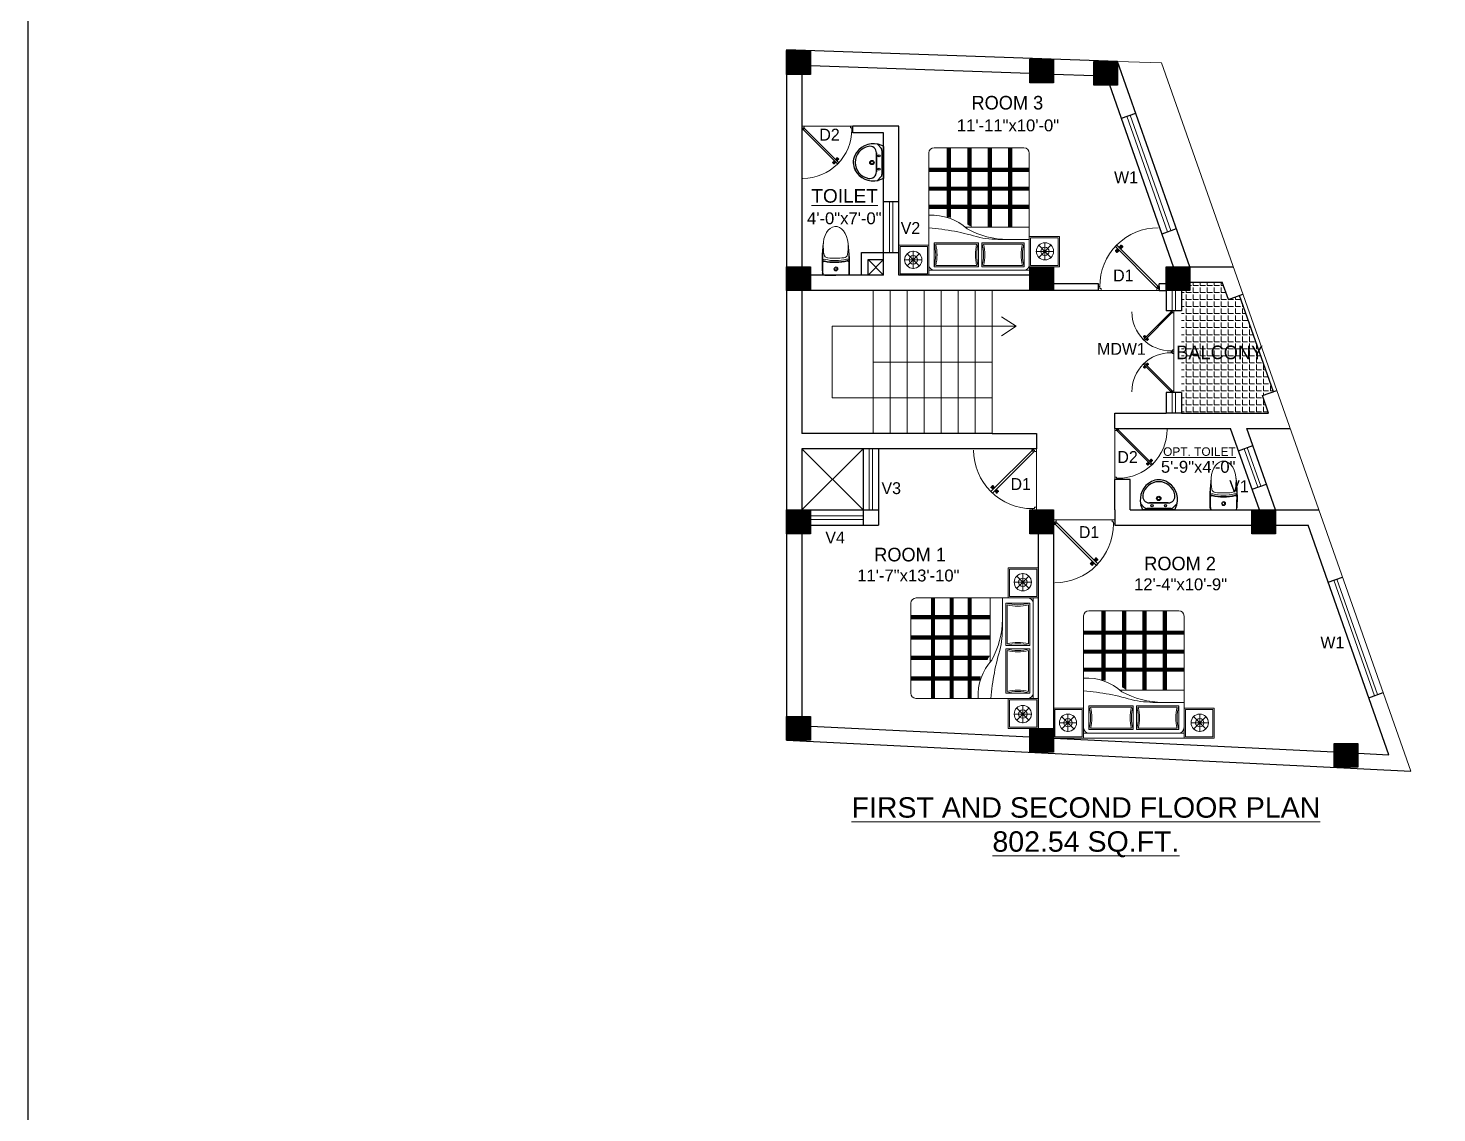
# Model space of a CAD drawing. Header units: inches. Extents: x -6683 to 26091, y -5972 to 4741.
# Drawn here: x 22584 to 23412, y -2838 to -2200 of the extents above; entities that cross this region are included whole.
import ezdxf

# ---------------------------------------------------------------- set-up
doc = ezdxf.new("R2010")
doc.units = ezdxf.units.IN
doc.header["$MEASUREMENT"] = 0
for name, color, linetype, lineweight in [('A-FURN', 9, 'Continuous', 5), ('hatch-.09', 8, 'Continuous', 9), ('Label', 7, 'Continuous', 13), ('PUERTAS', 7, 'Continuous', 9), ('stair', 201, 'Continuous', 13), ('Text', 7, 'Continuous', 13), ('WALL', 12, 'Continuous', 30), ('wall2', 1, 'Continuous', 15), ('windoow', 4, 'Continuous', 5)]:
    doc.layers.add(name, color=color, linetype=linetype, lineweight=lineweight)
doc.layers.add('furniture', color=253, linetype='Continuous')
doc.styles.add('dim', font='arial.ttf', dxfattribs={"height": 7})
doc.styles.get("Standard").update_dxf_attribs({"font": 'arial.ttf'})

# ---------------------------------------------------------------- blocks, each defined once
blk = doc.blocks.new('BD')
at = {"layer": 'A-FURN', "color": 147, "linetype": 'ByBlock'}
for p, q in [((23113.66, -1653.15), (23113.66, -1719.07)), ((23169.55, -1650.15), (23116.66, -1650.15)), ((23172.7, -1719.07), (23172.7, -1653.29)), ((23172.7, -1720.07), (23172.7, -1702.36)), ((23172.7, -1702.36), (23190.41, -1702.36)), ((23190.41, -1702.36), (23190.41, -1720.07)), ((23095.94, -1707.36), (23095.94, -1725.07)), ((23113.66, -1707.36), (23095.94, -1707.36)), ((23113.66, -1725.07), (23113.66, -1707.36)), ((23113.66, -1722.07), (23172.7, -1722.07)), ((23113.66, -1722.07), (23113.66, -1725.07)), ((23190.41, -1720.07), (23172.7, -1720.07)), ((23095.94, -1725.07), (23113.66, -1725.07)), ((23113.66, -1725.07), (23172.7, -1725.07))]:
    blk.add_line(p, q, dxfattribs=at)
at = {"layer": 'A-FURN', "color": 8, "linetype": 'Continuous'}
for p, q in [((23124.36, -1690.92), (23124.36, -1650.15)), ((23124.84, -1690.92), (23124.84, -1650.15)), ((23125.31, -1690.92), (23125.31, -1650.15)), ((23125.82, -1691.01), (23125.82, -1650.15)), ((23126.3, -1691.14), (23126.3, -1650.15)), ((23136.49, -1695.19), (23136.49, -1650.15)), ((23136.96, -1695.46), (23136.96, -1650.15)), ((23137.43, -1695.74), (23137.43, -1650.15)), ((23137.95, -1696.06), (23137.95, -1650.15)), ((23138.42, -1696.36), (23138.42, -1650.15)), ((23148.5, -1696.78), (23148.5, -1650.15)), ((23148.97, -1696.78), (23148.97, -1650.15)), ((23149.44, -1696.78), (23149.44, -1650.15)), ((23149.96, -1696.78), (23149.96, -1650.15)), ((23150.43, -1696.78), (23150.43, -1650.15)), ((23160.5, -1696.78), (23160.5, -1650.15)), ((23160.97, -1696.78), (23160.97, -1650.15)), ((23161.45, -1696.78), (23161.45, -1650.15)), ((23161.96, -1696.78), (23161.96, -1650.15)), ((23162.43, -1696.78), (23162.43, -1650.15)), ((23113.66, -1662.22), (23172.7, -1662.22)), ((23113.66, -1662.69), (23172.7, -1662.69)), ((23113.66, -1663.06), (23172.7, -1663.06)), ((23113.66, -1663.54), (23172.7, -1663.54)), ((23113.66, -1664.01), (23172.7, -1664.01)), ((23113.66, -1673.32), (23172.7, -1673.32)), ((23113.66, -1673.79), (23172.7, -1673.79)), ((23113.66, -1674.16), (23172.7, -1674.16)), ((23113.66, -1674.63), (23172.7, -1674.63)), ((23113.66, -1675.1), (23172.7, -1675.1)), ((23113.66, -1683.96), (23172.7, -1683.96)), ((23113.66, -1684.43), (23172.7, -1684.43)), ((23113.66, -1684.8), (23172.7, -1684.8)), ((23113.66, -1685.27), (23172.7, -1685.27)), ((23113.66, -1685.74), (23172.7, -1685.74))]:
    blk.add_line(p, q, dxfattribs=at)
at = {"layer": 'A-FURN', "color": 5, "linetype": 'ByBlock'}
for p, q in [((23135.15, -1696.78), (23172.7, -1696.78)), ((23116.66, -1720.07), (23116.66, -1706.07)), ((23116.66, -1706.07), (23142.76, -1706.07)), ((23142.76, -1706.07), (23142.76, -1720.07)), ((23144.76, -1706.07), (23169.7, -1706.07)), ((23144.76, -1720.07), (23144.76, -1706.07)), ((23157.89, -1704.07), (23172.7, -1704.07)), ((23169.7, -1706.07), (23169.7, -1720.07)), ((23181.91, -1711.02), (23181.91, -1705.73)), ((23104.45, -1716.02), (23100.7, -1712.28)), ((23104.45, -1716.02), (23104.45, -1710.73)), ((23104.45, -1711.02), (23104.45, -1711.02)), ((23104.45, -1711.02), (23104.45, -1711.02)), ((23104.45, -1711.02), (23104.45, -1711.02)), ((23104.45, -1716.02), (23108.19, -1712.28)), ((23181.91, -1711.02), (23176.62, -1711.02)), ((23181.91, -1711.02), (23178.17, -1707.28)), ((23181.91, -1711.02), (23178.17, -1714.76)), ((23181.91, -1711.02), (23185.65, -1707.28)), ((23181.91, -1711.02), (23185.65, -1714.76)), ((23181.91, -1711.02), (23181.91, -1716.31)), ((23181.91, -1711.02), (23187.2, -1711.02)), ((23181.91, -1711.02), (23181.91, -1711.02)), ((23181.91, -1711.02), (23181.91, -1711.02)), ((23181.91, -1711.02), (23181.91, -1711.02)), ((23104.45, -1716.02), (23099.15, -1716.02)), ((23104.45, -1716.02), (23100.7, -1719.76)), ((23104.45, -1716.02), (23104.45, -1721.31)), ((23104.45, -1716.02), (23108.19, -1719.76)), ((23104.45, -1716.02), (23109.74, -1716.02)), ((23142.76, -1720.07), (23116.66, -1720.07)), ((23169.7, -1720.07), (23144.76, -1720.07))]:
    blk.add_line(p, q, dxfattribs=at)
at = {"layer": 'A-FURN', "color": 8}
for p, q in [((23173.48, -1719.29), (23173.48, -1703.15)), ((23173.48, -1703.15), (23189.62, -1703.15)), ((23189.62, -1703.15), (23189.62, -1719.29)), ((23096.73, -1708.15), (23096.73, -1724.29)), ((23112.87, -1708.15), (23096.73, -1708.15)), ((23112.87, -1724.29), (23112.87, -1708.15)), ((23189.62, -1719.29), (23173.48, -1719.29)), ((23096.73, -1724.29), (23112.87, -1724.29))]:
    blk.add_line(p, q, dxfattribs=at)
at = {"layer": 'A-FURN', "color": 9}
for p, q in [((23117.68, -1706.86), (23141.73, -1706.86)), ((23145.79, -1706.86), (23168.67, -1706.86)), ((23141.73, -1719.29), (23117.68, -1719.29)), ((23168.67, -1719.29), (23145.79, -1719.29))]:
    blk.add_line(p, q, dxfattribs=at)
at = {"layer": 'A-FURN', "color": 5, "linetype": 'ByBlock'}
for centre, radius in [((23181.91, -1711.02), 5.06), ((23104.45, -1716.02), 5.06), ((23104.45, -1716.02), 2.47), ((23181.91, -1711.02), 2.47)]:
    blk.add_circle(centre, radius, dxfattribs=at)
at = {"layer": 'A-FURN', "color": 147, "linetype": 'ByBlock'}
for centre, radius, start, end in [((23116.66, -1653.15), 3, 90, 180), ((23169.55, -1653.29), 3.15, 0, 90), ((23116.66, -1719.07), 3, 180, 270), ((23169.7, -1719.07), 3, 270, 0)]:
    blk.add_arc(centre, radius, start, end, dxfattribs=at)
at = {"layer": 'A-FURN', "color": 5, "linetype": 'ByBlock'}
for centre, radius, start, end in [((23115.04, -1721.31), 31.61, 48.08677, 92.50306), ((23103.57, -1831.62), 134.74, 72.75004, 85.71105), ((23160.45, -1654.02), 50.05, 240.96109, 269.64358), ((23092.66, -1713.07), 25, 343.7398, 16.2602), ((23166.76, -1713.07), 25, 163.7398, 196.2602), ((23157.86, -1612.77), 91.3, 260.96881, 270.01986), ((23120.76, -1713.07), 25, 343.7398, 16.2602), ((23193.7, -1713.07), 25, 163.7398, 196.2602)]:
    blk.add_arc(centre, radius, start, end, dxfattribs=at)
at = {"layer": 'A-FURN', "color": 9}
for centre, start, end in [((23092.66, -1713.07), 346.05939, 13.94061), ((23166.76, -1713.07), 166.05939, 193.94061), ((23120.76, -1713.07), 346.05939, 13.94061), ((23193.7, -1713.07), 166.05939, 193.94061)]:
    blk.add_arc(centre, 25.79, start, end, dxfattribs=at)
blk = doc.blocks.new('A$C3AED30AC')
at = {"layer": 'A-FURN', "color": 147, "linetype": 'ByBlock'}
for p, q in [((0, 1532), (0, 1982)), ((0, 1982), (450, 1982)), ((450, 1982), (1950, 1982)), ((450, 1982), (450, 1532)), ((450, 1906), (450, 1982)), ((450, 1906), (1950, 1906)), ((1950, 1982), (1950, 1532)), ((2400, 1982), (1950, 1982)), ((2400, 1532), (2400, 1982)), ((450, 155), (450, 1830)), ((1950, 1830), (1950, 159)), ((450, 1532), (0, 1532)), ((1950, 1532), (2400, 1532)), ((1870, 79), (526, 79))]:
    blk.add_line(p, q, dxfattribs=at)
at = {"layer": 'A-FURN', "color": 8}
for p, q in [((20, 1552), (20, 1962)), ((20, 1962), (430, 1962)), ((430, 1962), (430, 1552)), ((1970, 1962), (1970, 1552)), ((2380, 1962), (1970, 1962)), ((2380, 1552), (2380, 1962)), ((430, 1552), (20, 1552)), ((1970, 1552), (2380, 1552))]:
    blk.add_line(p, q, dxfattribs=at)
at = {"layer": 'A-FURN', "color": 5, "linetype": 'ByBlock'}
for p, q in [((216, 1752), (82, 1752)), ((216, 1752), (121, 1847)), ((216, 1752), (121, 1657)), ((216, 1752), (216, 1887)), ((216, 1752), (311, 1847)), ((216, 1752), (216, 1752)), ((216, 1752), (216, 1752)), ((216, 1752), (216, 1752)), ((216, 1752), (350, 1752)), ((216, 1752), (216, 1618)), ((216, 1752), (311, 1657)), ((526, 1855), (526, 1500)), ((1189, 1855), (526, 1855)), ((1189, 1500), (1189, 1855)), ((1873, 1855), (1240, 1855)), ((1240, 1855), (1240, 1500)), ((1873, 1500), (1873, 1855)), ((2184, 1752), (2049, 1752)), ((2184, 1752), (2089, 1847)), ((2184, 1752), (2089, 1657)), ((2184, 1752), (2184, 1887)), ((2184, 1752), (2279, 1847)), ((2184, 1752), (2318, 1752)), ((2184, 1752), (2184, 1752)), ((2184, 1752), (2184, 1752)), ((2184, 1752), (2184, 1752)), ((2184, 1752), (2279, 1657)), ((2184, 1752), (2184, 1618)), ((526, 1500), (1189, 1500)), ((1240, 1500), (1873, 1500)), ((996, 1264), (1950, 1264)), ((1574, 1449), (1950, 1449))]:
    blk.add_line(p, q, dxfattribs=at)
at = {"layer": 'A-FURN', "color": 9}
for p, q in [((1163, 1835), (552, 1835)), ((1847, 1835), (1266, 1835)), ((552, 1520), (1163, 1520)), ((1266, 1520), (1847, 1520))]:
    blk.add_line(p, q, dxfattribs=at)
at = {"layer": 'A-FURN', "color": 8, "linetype": 'Continuous'}
for p, q in [((1335, 1264), (1335, 79)), ((1347, 1264), (1347, 79)), ((1359, 1264), (1359, 79)), ((1372, 1264), (1372, 79)), ((1384, 1264), (1384, 79)), ((1640, 1264), (1640, 79)), ((1652, 1264), (1652, 79)), ((1664, 1264), (1664, 79)), ((1677, 1264), (1677, 79)), ((1689, 1264), (1689, 79)), ((722, 1115), (722, 79)), ((734, 1115), (734, 79)), ((746, 1115), (746, 79)), ((759, 1117), (759, 79)), ((771, 1120), (771, 79)), ((1030, 1223), (1030, 79)), ((1042, 1230), (1042, 79)), ((1054, 1237), (1054, 79)), ((1067, 1245), (1067, 79)), ((1079, 1253), (1079, 79)), ((450, 983), (1950, 983)), ((450, 971), (1950, 971)), ((450, 959), (1950, 959)), ((450, 950), (1950, 950)), ((450, 938), (1950, 938)), ((450, 713), (1950, 713)), ((450, 701), (1950, 701)), ((450, 689), (1950, 689)), ((450, 680), (1950, 680)), ((450, 668), (1950, 668)), ((450, 431), (1950, 431)), ((450, 419), (1950, 419)), ((450, 407), (1950, 407)), ((450, 398), (1950, 398)), ((450, 386), (1950, 386))]:
    blk.add_line(p, q, dxfattribs=at)
at = {"layer": 'A-FURN', "color": 5, "linetype": 'ByBlock'}
for centre, radius in [((216, 1752), 129), ((216, 1752), 62.8), ((2184, 1752), 129), ((2184, 1752), 62.8)]:
    blk.add_circle(centre, radius, dxfattribs=at)
at = {"layer": 'A-FURN', "color": 147, "linetype": 'ByBlock'}
for centre, radius, start, end in [((526, 1830), 76.2, 90, 180), ((1873, 1830), 76.2, 0, 90), ((526, 155), 76.2, 180, 270), ((1870, 159), 80, 270, 0)]:
    blk.add_arc(centre, radius, start, end, dxfattribs=at)
at = {"layer": 'A-FURN', "color": 5, "linetype": 'ByBlock'}
for centre, radius, start, end in [((-83, 1677), 635, 343.7398, 16.2602), ((1799, 1677), 635, 163.7398, 196.2602), ((630, 1677), 635, 343.7398, 16.2602), ((2483, 1677), 635, 163.7398, 196.2602), ((194, 4689), 3422, 274.2889, 287.25), ((485, 1886), 803, 267.4969, 311.9132), ((1639, 177), 1271, 90.3564, 119.0389), ((1573, -870), 2319, 89.9801, 99.0312)]:
    blk.add_arc(centre, radius, start, end, dxfattribs=at)
at = {"layer": 'A-FURN', "color": 9}
for centre, start, end in [((-83, 1677), 346.0594, 13.9406), ((1799, 1677), 166.0594, 193.9406), ((630, 1677), 346.0594, 13.9406), ((2483, 1677), 166.0594, 193.9406)]:
    blk.add_arc(centre, 655, start, end, dxfattribs=at)
blk = doc.blocks.new('3ft')
at = {"layer": 'PUERTAS', "color": 2}
for p, q in [((1.01, 2.52), (25.23, 26.74)), ((26.05, 25.92), (1.77, 1.64)), ((21.99, 26.11), (21.98, 26.13)), ((26.05, 25.92), (25.23, 26.74)), ((25.42, 22.68), (25.43, 22.67)), ((0, 2.4), (0, 0)), ((0.72, 2.4), (0, 2.4)), ((1.6, 0), (0, 0)), ((0.72, 1.52), (0.72, 2.44)), ((0.8, 1.52), (0.72, 1.52)), ((0.8, 1.52), (0.8, 2.41)), ((0.8, 1.2), (0.8, 1.52)), ((1.6, 1.2), (0.8, 1.2)), ((1.57, 1.84), (0.94, 2.47)), ((1.63, 1.89), (0.97, 2.55)), ((1.63, 1.89), (1.57, 1.84)), ((1.77, 1.64), (1.57, 1.84)), ((1.6, 0), (1.6, 1.2)), ((34.4, 0), (34.4, 1.2)), ((34.4, 1.2), (35.2, 1.2)), ((34.4, 0), (36, 0)), ((35.2, 1.2), (35.2, 2.4)), ((35.2, 2.4), (36, 2.4)), ((36, 0), (36, 2.4))]:
    blk.add_line(p, q, dxfattribs=at)
at = {"layer": 'PUERTAS', "color": 8}
for p, q in [((22.57, 24.94), (21.65, 25.68)), ((22.63, 24.99), (21.69, 25.75)), ((22.74, 25.1), (21.84, 25.9)), ((22.13, 26.28), (21.98, 26.13)), ((22.88, 25.24), (22.01, 26.06)), ((22.13, 26.28), (22.27, 26.42)), ((22.29, 26.41), (22.27, 26.42)), ((23.16, 25.52), (22.34, 26.39)), ((23.3, 25.66), (22.5, 26.56)), ((23.41, 25.77), (22.65, 26.71)), ((23.46, 25.83), (22.72, 26.75)), ((22.95, 24.96), (22.84, 25.07)), ((22.98, 24.99), (22.86, 25.1)), ((23.03, 25.04), (22.91, 25.15)), ((22.91, 24.53), (23.1, 24.91)), ((23.11, 25.12), (22.99, 25.23)), ((23.13, 24.76), (23.18, 24.99)), ((23.28, 25.3), (23.17, 25.41)), ((23.36, 25.37), (23.25, 25.49)), ((23.31, 24.94), (23.28, 25.08)), ((23.41, 25.43), (23.3, 25.54)), ((23.46, 25.09), (23.32, 25.13)), ((23.44, 25.45), (23.33, 25.56)), ((23.64, 25.27), (23.41, 25.22)), ((23.87, 25.49), (23.49, 25.3)), ((24.08, 25.71), (23.57, 25.38)), ((22.69, 24.32), (23.02, 24.83)), ((23.63, 23.38), (24.14, 23.72)), ((23.84, 23.6), (24.22, 23.79)), ((24.07, 23.82), (24.3, 23.88)), ((24.25, 24), (24.39, 23.97)), ((24.25, 23.26), (24.99, 22.34)), ((24.27, 23.64), (24.38, 23.53)), ((24.3, 23.67), (24.41, 23.56)), ((24.3, 23.32), (25.06, 22.38)), ((24.35, 23.72), (24.46, 23.61)), ((24.4, 24.15), (24.43, 24.01)), ((24.41, 23.43), (25.2, 22.53)), ((24.43, 23.8), (24.54, 23.69)), ((24.58, 24.33), (24.52, 24.1)), ((24.55, 23.57), (25.37, 22.7)), ((24.6, 23.97), (24.72, 23.86)), ((24.8, 24.56), (24.61, 24.18)), ((25.02, 24.77), (24.68, 24.26)), ((24.68, 24.05), (24.79, 23.94)), ((24.73, 24.1), (24.85, 23.99)), ((24.76, 24.13), (24.87, 24.02)), ((24.83, 23.85), (25.7, 23.03)), ((24.97, 23.99), (25.87, 23.2)), ((25.08, 24.1), (26.02, 23.34)), ((25.14, 24.15), (26.06, 23.41)), ((25.58, 22.82), (25.43, 22.67)), ((25.58, 22.82), (25.73, 22.97)), ((25.72, 22.98), (25.73, 22.97)), ((0, 0), (36, 0))]:
    blk.add_line(p, q, dxfattribs=at)
at = {"layer": 'PUERTAS', "color": 1}
for p, q in [((21.67, 25.73), (22.17, 26.23)), ((22.49, 24.95), (21.67, 25.61)), ((21.7, 25.82), (22.14, 26.26)), ((21.73, 25.79), (21.7, 25.82)), ((22.58, 26.7), (22.14, 26.26)), ((22.67, 26.73), (22.17, 26.23)), ((22.61, 26.67), (22.58, 26.7)), ((22.6, 24.96), (23.02, 25.38)), ((22.7, 25.07), (22.71, 25.06)), ((23.45, 25.91), (22.79, 26.73)), ((22.82, 25.06), (23.08, 25.32)), ((22.94, 24.95), (22.83, 25.07)), ((22.93, 24.94), (23.19, 25.21)), ((23.44, 25.81), (23.02, 25.38)), ((23.34, 25.58), (23.08, 25.32)), ((23.46, 25.47), (23.19, 25.21)), ((23.33, 25.7), (23.34, 25.69)), ((23.45, 25.46), (23.33, 25.57)), ((23.57, 25.47), (23.57, 25.47)), ((24.15, 25.79), (23.68, 25.48)), ((23.68, 25.48), (23.68, 25.48)), ((24.27, 25.78), (24.26, 25.79)), ((25.09, 24.96), (25.1, 24.95)), ((22.61, 24.25), (22.92, 24.72)), ((22.62, 24.13), (22.61, 24.14)), ((22.92, 24.72), (22.92, 24.72)), ((22.93, 24.84), (22.93, 24.83)), ((23.44, 23.31), (23.45, 23.3)), ((23.56, 23.3), (24.03, 23.61)), ((24.03, 23.61), (24.03, 23.62)), ((24.14, 23.62), (24.14, 23.62)), ((24.25, 23.62), (24.51, 23.89)), ((24.26, 23.29), (24.69, 23.71)), ((24.26, 23.63), (24.37, 23.52)), ((24.26, 23.18), (24.92, 22.37)), ((24.37, 23.52), (24.63, 23.77)), ((24.37, 23.4), (24.37, 23.4)), ((24.78, 24.15), (24.51, 23.89)), ((24.89, 24.03), (24.63, 23.77)), ((25.11, 24.14), (24.69, 23.71)), ((24.77, 24.14), (24.88, 24.03)), ((24.79, 24.38), (24.78, 24.37)), ((24.78, 24.26), (24.78, 24.26)), ((25.1, 24.84), (24.79, 24.38)), ((25, 24.03), (25, 24.03)), ((25.04, 22.36), (25.54, 22.86)), ((25.1, 22.42), (25.13, 22.39)), ((25.13, 22.39), (25.57, 22.83)), ((25.22, 24.14), (26.03, 23.48)), ((26.04, 23.37), (25.54, 22.86)), ((26.01, 23.27), (25.57, 22.83)), ((25.98, 23.3), (26.01, 23.27))]:
    blk.add_line(p, q, dxfattribs=at)
at = {"layer": 'PUERTAS', "color": 2}
for radius in [0.155, 0.0752]:
    blk.add_circle((0.82, 2.56), radius, dxfattribs=at)
at = {"layer": 'PUERTAS', "color": 8}
blk.add_arc((0.82, 2.56), 34.38, 359.72845, 90.03333, dxfattribs=at)
at = {"layer": 'PUERTAS', "color": 1}
for centre, start, end in [((22.54, 25.01), 231.07637, 315), ((22.73, 26.68), 38.92363, 135), ((22.77, 25.12), 225, 315), ((22.99, 24.89), 135, 219.74275), ((23.28, 25.63), 315, 45), ((23.39, 25.86), 315, 38.92363), ((23.51, 25.41), 50.25725, 135), ((23.62, 25.53), 230.25725, 315), ((24.2, 25.73), 45, 135), ((25.04, 24.89), 315, 45), ((22.67, 24.2), 135, 225), ((22.87, 24.78), 315, 39.74275), ((23.51, 23.36), 225, 315), ((24.09, 23.56), 50.25725, 135), ((24.2, 23.68), 230.25725, 315), ((24.32, 23.23), 135, 218.92363), ((24.42, 23.46), 135, 225), ((24.84, 24.31), 135, 219.74275), ((24.72, 24.21), 315, 39.74275), ((24.94, 23.98), 45, 135), ((24.98, 22.42), 218.92363, 315), ((25.17, 24.08), 51.07637, 135), ((25.98, 23.42), 315, 51.07637)]:
    blk.add_arc(centre, 0.08, start, end, dxfattribs=at)
blk = doc.blocks.new('*U43')
at = {"color": 3}
blk.add_blockref('3ft', (0, 0), dxfattribs=at)
blk = doc.blocks.new('2ft6in')
at = {"layer": 'PUERTAS', "color": 2}
for p, q in [((0.84, 2.1), (21.02, 22.28)), ((21.71, 21.6), (1.47, 1.37)), ((18.33, 21.76), (18.31, 21.77)), ((21.71, 21.6), (21.02, 22.28)), ((21.18, 18.9), (21.2, 18.89)), ((0, 2), (0, 0)), ((0.6, 2), (0, 2)), ((1.33, 0), (0, 0)), ((0.6, 1.26), (0.6, 2.04)), ((0.67, 1.26), (0.6, 1.26)), ((0.67, 1.26), (0.67, 2.01)), ((0.67, 1), (0.67, 1.26)), ((1.33, 1), (0.67, 1)), ((1.31, 1.53), (0.79, 2.06)), ((1.36, 1.58), (0.81, 2.12)), ((1.36, 1.58), (1.31, 1.53)), ((1.47, 1.37), (1.31, 1.53)), ((1.33, 0), (1.33, 1)), ((28.67, 0), (28.67, 1)), ((28.67, 1), (29.33, 1)), ((28.67, 0), (30, 0)), ((29.33, 1), (29.33, 2)), ((29.33, 2), (30, 2)), ((30, 0), (30, 2))]:
    blk.add_line(p, q, dxfattribs=at)
at = {"layer": 'PUERTAS', "color": 8}
for p, q in [((18.81, 20.78), (18.04, 21.4)), ((18.86, 20.83), (18.08, 21.46)), ((18.95, 20.92), (18.2, 21.58)), ((18.44, 21.9), (18.31, 21.77)), ((19.07, 21.03), (18.34, 21.72)), ((18.44, 21.9), (18.56, 22.02)), ((18.58, 22.01), (18.56, 22.02)), ((19.3, 21.26), (18.61, 22)), ((19.42, 21.38), (18.75, 22.14)), ((19.51, 21.48), (18.88, 22.26)), ((18.91, 20.27), (19.19, 20.69)), ((19.55, 21.53), (18.93, 22.3)), ((19.13, 20.8), (19.03, 20.9)), ((19.15, 20.82), (19.05, 20.92)), ((19.09, 20.44), (19.25, 20.76)), ((19.19, 20.87), (19.1, 20.96)), ((19.25, 20.93), (19.16, 21.02)), ((19.28, 20.63), (19.32, 20.83)), ((19.4, 21.08), (19.31, 21.17)), ((19.47, 21.15), (19.38, 21.24)), ((19.43, 20.78), (19.4, 20.9)), ((19.51, 21.19), (19.42, 21.28)), ((19.55, 20.91), (19.43, 20.94)), ((19.53, 21.21), (19.44, 21.3)), ((19.7, 21.06), (19.51, 21.01)), ((19.89, 21.24), (19.58, 21.08)), ((20.07, 21.42), (19.64, 21.15)), ((19.69, 19.49), (20.12, 19.76)), ((19.87, 19.67), (20.18, 19.83)), ((20.06, 19.85), (20.25, 19.9)), ((20.21, 20), (20.33, 19.97)), ((20.21, 19.38), (20.83, 18.61)), ((20.23, 19.7), (20.32, 19.61)), ((20.25, 19.72), (20.34, 19.63)), ((20.25, 19.43), (20.88, 18.65)), ((20.29, 19.76), (20.38, 19.67)), ((20.33, 20.13), (20.36, 20.01)), ((20.34, 19.53), (21, 18.77)), ((20.36, 19.83), (20.45, 19.74)), ((20.48, 20.28), (20.44, 20.08)), ((20.46, 19.64), (21.14, 18.91)), ((20.5, 19.98), (20.6, 19.89)), ((20.67, 20.47), (20.51, 20.15)), ((20.85, 20.64), (20.57, 20.22)), ((20.57, 20.04), (20.66, 19.95)), ((20.61, 20.09), (20.7, 19.99)), ((20.63, 20.11), (20.72, 20.01)), ((20.69, 19.87), (21.42, 19.19)), ((20.81, 19.99), (21.56, 19.33)), ((20.9, 20.08), (21.68, 19.45)), ((20.95, 20.13), (21.72, 19.51)), ((21.32, 19.01), (21.2, 18.89)), ((21.32, 19.01), (21.44, 19.14)), ((21.43, 19.15), (21.44, 19.14)), ((0, 0), (30, 0))]:
    blk.add_line(p, q, dxfattribs=at)
at = {"layer": 'PUERTAS', "color": 1}
for p, q in [((18.06, 21.44), (18.48, 21.86)), ((18.74, 20.79), (18.06, 21.34)), ((18.08, 21.51), (18.45, 21.88)), ((18.11, 21.49), (18.08, 21.51)), ((18.82, 22.25), (18.45, 21.88)), ((18.9, 22.28), (18.48, 21.86)), ((18.84, 22.23), (18.82, 22.25)), ((18.83, 20.8), (19.18, 21.15)), ((18.84, 20.21), (19.1, 20.6)), ((18.85, 20.11), (18.84, 20.12)), ((18.92, 20.89), (18.93, 20.88)), ((19.54, 21.59), (18.99, 22.27)), ((19.02, 20.88), (19.24, 21.1)), ((19.12, 20.8), (19.03, 20.89)), ((19.1, 20.7), (19.11, 20.69)), ((19.1, 20.6), (19.1, 20.6)), ((19.11, 20.79), (19.33, 21.01)), ((19.54, 21.5), (19.18, 21.15)), ((19.45, 21.31), (19.24, 21.1)), ((19.55, 21.22), (19.33, 21.01)), ((19.45, 21.41), (19.45, 21.41)), ((19.54, 21.22), (19.45, 21.31)), ((19.53, 19.43), (19.54, 19.42)), ((19.64, 21.23), (19.64, 21.23)), ((19.64, 19.42), (20.02, 19.67)), ((19.74, 21.24), (19.73, 21.23)), ((20.12, 21.49), (19.74, 21.24)), ((20.02, 19.67), (20.03, 19.68)), ((20.12, 19.68), (20.12, 19.68)), ((20.21, 19.69), (20.43, 19.9)), ((20.22, 21.48), (20.22, 21.49)), ((20.22, 19.41), (20.57, 19.76)), ((20.22, 19.69), (20.31, 19.6)), ((20.22, 19.32), (20.76, 18.64)), ((20.31, 19.6), (20.52, 19.81)), ((20.31, 19.5), (20.31, 19.5)), ((20.65, 20.12), (20.43, 19.9)), ((20.74, 20.03), (20.52, 19.81)), ((20.93, 20.11), (20.57, 19.76)), ((20.64, 20.11), (20.73, 20.02)), ((20.66, 20.31), (20.65, 20.31)), ((20.65, 20.21), (20.65, 20.22)), ((20.91, 20.7), (20.66, 20.31)), ((20.84, 20.02), (20.83, 20.03)), ((20.86, 18.63), (21.28, 19.05)), ((20.91, 20.8), (20.91, 20.79)), ((20.91, 18.68), (20.94, 18.66)), ((20.94, 18.66), (21.31, 19.03)), ((21.02, 20.12), (21.7, 19.57)), ((21.7, 19.47), (21.28, 19.05)), ((21.67, 19.4), (21.31, 19.03)), ((21.65, 19.42), (21.67, 19.4))]:
    blk.add_line(p, q, dxfattribs=at)
at = {"layer": 'PUERTAS', "color": 2}
for radius in [0.129, 0.0627]:
    blk.add_circle((0.68, 2.14), radius, dxfattribs=at)
at = {"layer": 'PUERTAS', "color": 8}
blk.add_arc((0.68, 2.14), 28.65, 359.72845, 90.03333, dxfattribs=at)
at = {"layer": 'PUERTAS', "color": 1}
for centre, start, end in [((18.78, 20.84), 231.07637, 315), ((18.89, 20.16), 135, 225), ((18.94, 22.23), 38.92363, 135), ((18.97, 20.93), 225, 315), ((19.16, 20.74), 135, 219.74275), ((19.06, 20.65), 315, 39.74275), ((19.4, 21.36), 315, 45), ((19.49, 21.55), 315, 38.92363), ((19.59, 19.47), 225, 315), ((19.6, 21.18), 50.25725, 135), ((19.68, 21.28), 230.25725, 315), ((20.07, 19.63), 50.25725, 135), ((20.17, 21.44), 45, 135), ((20.16, 19.73), 230.25725, 315), ((20.27, 19.36), 135, 218.92363), ((20.35, 19.55), 135, 225), ((20.7, 20.26), 135, 219.74275), ((20.6, 20.17), 315, 39.74275), ((20.78, 19.98), 45, 135), ((20.82, 18.68), 218.92363, 315), ((20.87, 20.75), 315, 45), ((20.98, 20.07), 51.07637, 135), ((21.65, 19.52), 315, 51.07637)]:
    blk.add_arc(centre, 0.0667, start, end, dxfattribs=at)
blk = doc.blocks.new('*U40')
at = {"color": 3, "xscale": -1}
blk.add_blockref('2ft6in', (42, 0), dxfattribs=at)
blk = doc.blocks.new('*U44')
at = {"color": 3, "xscale": -1}
blk.add_blockref('2ft6in', (42, 0), dxfattribs=at)
blk = doc.blocks.new('A$C2BC6131C')
at = {"layer": 'A-FURN', "color": 8}
for p in [(0, 164), (0, -164)]:
    blk.add_line(p, (0, 0), dxfattribs=at)
for radius in [29.6, 16.1]:
    blk.add_circle((96, 0), radius, dxfattribs=at)
for centre, radius, start, end in [((40, 164), 40, 92.5999, 180), ((197, -4116), 4312, 86.3006, 92.4712), ((155, -2371), 2577, 82.8664, 92.5999), ((793, 24), 602, 165.6185, 182.2533), ((193, 178), 18.2, 343.3813, 66.4724), ((202, 176), 18.8, 342.3593, 95.9315), ((793, 24), 592, 165.6185, 182.2533), ((774, 24), 552, 165.6185, 182.4575), ((218, 172), 24.1, 332.2033, 71.9404), ((1633, -8), 1378, 174.6079, 179.6591), ((1633, 8), 1378, 180.3409, 185.3921), ((321, 116), 60, 100.4701, 174.6079), ((468, -913), 1100, 89.6519, 98.297), ((40, -164), 40, 180, 267.4001), ((197, 4116), 4312, 267.5288, 273.6994), ((155, 2371), 2577, 267.4001, 277.1336), ((793, -24), 602, 177.7467, 194.3815), ((202, -176), 18.8, 264.0685, 17.6407), ((193, -178), 18.2, 293.5276, 16.6187), ((793, -24), 592, 177.7467, 194.3815), ((774, -24), 552, 177.5425, 194.3815), ((218, -172), 24.1, 288.0596, 27.7967), ((321, -116), 60, 185.3921, 259.5299), ((468, 913), 1100, 261.703, 270.3481)]:
    blk.add_arc(centre, radius, start, end, dxfattribs=at)
blk.add_ellipse((441, 0), major_axis=(-289, 0), ratio=0.648116, start_param=1.570796, end_param=4.592942, dxfattribs=at)
blk = doc.blocks.new('A$C2C8E2855')
at = {"color": 3}
for p, q in [((77, -154), (19, -208)), ((50, -118), (20, -196)), ((530, -118), (50, -118)), ((52, -118), (529, -118)), ((111, -140), (471, -140)), ((507, -155), (563, -213)), ((530, -118), (560, -196)), ((149, -223), (431, -223)), ((431, -223), (149, -223))]:
    blk.add_line(p, q, dxfattribs=at)
for centre, radius in [((191, -183), 16.3), ((391, -183), 16.3), ((292, -290), 31.6), ((292, -290), 23)]:
    blk.add_circle(centre, radius, dxfattribs=at)
for centre, radius, start, end in [((318, -270), 307, 166.1751, 244.7296), ((111, -190), 50, 90, 133.181), ((261, -270), 307, 297.0639, 13.8249), ((471, -190), 50, 44.5607, 90), ((149, -323), 100, 90, 190.5602), ((290, -297), 243, 190.5602, 349.4398), ((431, -323), 100, 349.4398, 90), ((290, -319), 250, 245.8071, 296.4628), ((318, -270), 307, 266.589, 266.5936)]:
    blk.add_arc(centre, radius, start, end, dxfattribs=at)
at = {"color": 3, "width": 0.8, "flags": 9}
for tag in ['XSIZE', 'YSIZE']:
    blk.add_attdef(tag, (290, -118), '', height=0.5, dxfattribs=at)

msp = doc.modelspace()

# ---------------------------------------------------------------- hatches: boundary and pattern name
at = {"layer": 'hatch-.09'}
h = msp.add_hatch(dxfattribs=at)
h.set_pattern_fill('ANSI31', color=256)
h.set_pattern_definition([(45, (0, -620.11395), (-0.08838834765, 0.08838834765), [])])
h.paths.add_polyline_path([(23043.94, -2213.11), (23029.94, -2213.11), (23029.94, -2227.11), (23043.94, -2227.11)])
h = msp.add_hatch(dxfattribs=at)
h.set_pattern_fill('ANSI31', color=256)
h.set_pattern_definition([(45, (143, -625.16285), (-0.08838834765, 0.08838834765), [])])
h.paths.add_polyline_path([(23186.94, -2218.16), (23172.94, -2218.16), (23172.94, -2232.16), (23186.94, -2232.16)])
h = msp.add_hatch(dxfattribs=at)
h.set_pattern_fill('ANSI31', color=256)
h.set_pattern_definition([(45, (180.66619, -626.49273), (-0.08838834765, 0.08838834765), [])])
h.paths.add_polyline_path([(23224.61, -2219.49), (23210.61, -2219.49), (23210.61, -2233.49), (23224.61, -2233.49)])
h = msp.add_hatch(dxfattribs=at)
h.set_pattern_fill('ANSI31', color=256)
h.set_pattern_definition([(45, (0, -747.1951), (-0.08838834765, 0.08838834765), [])])
h.paths.add_polyline_path([(23043.94, -2340.19), (23029.94, -2340.19), (23029.94, -2354.19), (23043.94, -2354.19)])
h = msp.add_hatch(dxfattribs=at)
h.set_pattern_fill('ANSI31', color=256)
h.set_pattern_definition([(45, (143, -747.1951), (-0.08838834765, 0.08838834765), [])])
h.paths.add_polyline_path([(23186.94, -2340.19), (23172.94, -2340.19), (23172.94, -2354.19), (23186.94, -2354.19)])
h = msp.add_hatch(dxfattribs=at)
h.set_pattern_fill('ANSI31', color=256)
h.set_pattern_definition([(45, (223.20781, -747.1951), (-0.08838834765, 0.08838834765), [])])
h.paths.add_polyline_path([(23267.15, -2340.19), (23253.15, -2340.19), (23253.15, -2354.19), (23267.15, -2354.19)])
h = msp.add_hatch(dxfattribs=at)
h.set_pattern_fill('ANGLE', color=256, scale=15)
h.set_pattern_definition([(0, (0, 0), (0, 4.125), [3, -1.125]), (90, (0, 0), (-4.125, 3e-16), [3, -1.125])])
h.paths.add_polyline_path([(23296.42, -2357.07), (23289.82, -2359.39), (23286.22, -2349.19), (23267.15, -2349.19), (23267.15, -2354.19), (23262.15, -2354.19), (23262.15, -2366.19), (23262.15, -2414.19), (23262.15, -2426.19), (23313.36, -2426.19), (23309.77, -2415.98), (23316.37, -2413.66)])
h.paths.add_polyline_path([(23255.69, -2399.2), (23313.04, -2399.2), (23313.04, -2381.93), (23255.69, -2381.93)], flags=9)
h = msp.add_hatch(dxfattribs=at)
h.set_pattern_fill('ANSI31', color=256)
h.set_pattern_definition([(45, (0, -890.1951), (-0.08838834765, 0.08838834765), [])])
h.paths.add_polyline_path([(23043.94, -2483.19), (23029.94, -2483.19), (23029.94, -2497.19), (23043.94, -2497.19)])
h = msp.add_hatch(dxfattribs=at)
h.set_pattern_fill('ANSI31', color=256)
h.set_pattern_definition([(45, (143, -890.1951), (-0.08838834765, 0.08838834765), [])])
h.paths.add_polyline_path([(23186.94, -2483.19), (23172.94, -2483.19), (23172.94, -2497.19), (23186.94, -2497.19)])
h = msp.add_hatch(dxfattribs=at)
h.set_pattern_fill('ANSI31', color=256)
h.set_pattern_definition([(45, (273.60825, -890.1951), (-0.08838834765, 0.08838834765), [])])
h.paths.add_polyline_path([(23317.55, -2483.19), (23303.55, -2483.19), (23303.55, -2497.19), (23317.55, -2497.19)])
h = msp.add_hatch(dxfattribs=at)
h.set_pattern_fill('ANSI31', color=256)
h.set_pattern_definition([(45, (0, -1011.61966), (-0.08838834765, 0.08838834765), [])])
h.paths.add_polyline_path([(23043.94, -2604.61), (23029.94, -2604.61), (23029.94, -2618.61), (23043.94, -2618.61)])
h = msp.add_hatch(dxfattribs=at)
h.set_pattern_fill('ANSI31', color=256)
h.set_pattern_definition([(45, (143, -1018.6643), (-0.08838834765, 0.08838834765), [])])
h.paths.add_polyline_path([(23186.94, -2611.66), (23172.94, -2611.66), (23172.94, -2625.66), (23186.94, -2625.66)])
h = msp.add_hatch(dxfattribs=at)
h.set_pattern_fill('ANSI31', color=256)
h.set_pattern_definition([(45, (321.99527, -1027.48219), (-0.08838834765, 0.08838834765), [])])
h.paths.add_polyline_path([(23365.93, -2620.48), (23351.93, -2620.48), (23351.93, -2634.48), (23365.93, -2634.48)])

# ---------------------------------------------------------------- linework, layer by layer
at = {"layer": 'Defpoints'}
msp.add_lwpolyline([(22583.92, -614.34), (24111.41, -614.34), (24111.41, -4556.46), (22583.92, -4556.46)], close=True, dxfattribs=at)
at = {"layer": 'stair', "linetype": 'ByBlock', "ltscale": 5}
for p, q in [((23080.94, -2354.19), (23080.94, -2396.19)), ((23090.94, -2354.19), (23090.94, -2396.19)), ((23100.94, -2354.19), (23100.94, -2396.19)), ((23110.94, -2354.19), (23110.94, -2396.19)), ((23120.94, -2354.19), (23120.94, -2396.19)), ((23130.94, -2354.19), (23130.94, -2396.19)), ((23140.94, -2354.19), (23140.94, -2396.19)), ((23150.94, -2354.19), (23150.94, -2396.19)), ((23056.74, -2417.19), (23056.74, -2375.19)), ((23056.74, -2375.19), (23165.07, -2375.19)), ((23165.07, -2375.19), (23156.33, -2369.54)), ((23165.07, -2375.19), (23156.33, -2380.84)), ((23150.94, -2396.19), (23080.94, -2396.19)), ((23080.94, -2396.19), (23080.94, -2438.19)), ((23090.94, -2396.19), (23090.94, -2438.19)), ((23100.94, -2396.19), (23100.94, -2438.19)), ((23110.94, -2396.19), (23110.94, -2438.19)), ((23120.94, -2396.19), (23120.94, -2438.19)), ((23130.94, -2396.19), (23130.94, -2438.19)), ((23140.94, -2396.19), (23140.94, -2438.19)), ((23150.94, -2396.19), (23150.94, -2438.19)), ((23150.94, -2417.19), (23056.74, -2417.19))]:
    msp.add_line(p, q, dxfattribs=at)
at = {"layer": 'WALL'}
for p, q in [((23224.61, -2219.49), (23029.94, -2212.61)), ((23029.94, -2212.61), (23029.94, -2618.61)), ((23267.15, -2340.19), (23224.61, -2219.49)), ((23038.94, -2227.11), (23038.94, -2340.19)), ((23172.94, -2226.67), (23043.94, -2222.11)), ((23210.61, -2228), (23186.94, -2227.16)), ((23257.6, -2340.19), (23220, -2233.49)), ((23226.83, -2252.88), (23235.32, -2249.89)), ((23095.94, -2257.45), (23068.94, -2257.45)), ((23068.94, -2261.45), (23068.94, -2257.45)), ((23086.94, -2261.45), (23068.94, -2261.45)), ((23086.94, -2335.87), (23086.94, -2261.45)), ((23095.94, -2345.19), (23095.94, -2257.45)), ((23086.94, -2301.87), (23095.94, -2301.87)), ((23250.77, -2320.79), (23259.26, -2317.8)), ((23073.94, -2345.19), (23073.94, -2331.87)), ((23073.94, -2331.87), (23086.94, -2331.87)), ((23077.94, -2345.19), (23077.94, -2335.87)), ((23077.94, -2335.87), (23086.94, -2335.87)), ((23086.94, -2331.87), (23095.94, -2331.87)), ((23086.94, -2345.19), (23086.94, -2335.87)), ((23257.6, -2340.19), (23292.59, -2340.19)), ((23077.94, -2345.19), (23043.94, -2345.19)), ((23086.94, -2345.19), (23077.94, -2345.19)), ((23172.94, -2345.19), (23095.94, -2345.19)), ((23213.37, -2350.19), (23186.94, -2350.19)), ((23213.37, -2354.19), (23213.37, -2350.19)), ((23253.15, -2350.19), (23249.15, -2350.19)), ((23249.15, -2354.19), (23249.15, -2350.19)), ((23267.15, -2349.19), (23286.22, -2349.19)), ((23289.82, -2359.39), (23286.22, -2349.19)), ((23038.94, -2354.19), (23038.94, -2438.19)), ((23172.94, -2354.19), (23038.94, -2354.19)), ((23213.37, -2354.19), (23186.94, -2354.19)), ((23249.15, -2354.19), (23253.15, -2354.19)), ((23253.15, -2354.19), (23253.15, -2366.19)), ((23262.15, -2354.19), (23262.15, -2366.19)), ((23289.82, -2359.39), (23298.31, -2356.4)), ((23316.37, -2413.66), (23296.42, -2357.07)), ((23262.15, -2366.19), (23253.15, -2366.19)), ((23253.15, -2414.19), (23253.15, -2426.19)), ((23262.15, -2414.19), (23253.15, -2414.19)), ((23262.15, -2414.19), (23262.15, -2426.19)), ((23309.77, -2415.98), (23318.25, -2412.99)), ((23313.36, -2426.19), (23309.77, -2415.98)), ((23222.94, -2435.19), (23222.94, -2426.19)), ((23222.94, -2426.19), (23253.15, -2426.19)), ((23262.15, -2426.19), (23253.15, -2426.19)), ((23262.15, -2426.19), (23313.36, -2426.19)), ((23222.94, -2435.19), (23291.09, -2435.19)), ((23308.01, -2483.19), (23291.09, -2435.19)), ((23317.55, -2483.19), (23300.63, -2435.19)), ((23300.63, -2435.19), (23326.08, -2435.19)), ((23150.94, -2438.19), (23038.94, -2438.19)), ((23150.94, -2438.19), (23176.91, -2438.19)), ((23176.91, -2438.19), (23176.91, -2447.19)), ((23038.94, -2447.19), (23038.94, -2483.19)), ((23176.91, -2447.19), (23038.94, -2447.19)), ((23074.94, -2447.19), (23074.94, -2483.19)), ((23083.94, -2447.19), (23083.94, -2492.19)), ((23295.73, -2448.35), (23304.22, -2445.36)), ((23222.94, -2483.19), (23222.94, -2465.19)), ((23231.94, -2465.19), (23222.94, -2465.19)), ((23231.94, -2483.19), (23231.94, -2465.19)), ((23303.71, -2470.99), (23312.19, -2468)), ((23043.94, -2483.19), (23074.94, -2483.19)), ((23074.94, -2483.19), (23074.94, -2492.19)), ((23074.94, -2483.19), (23083.94, -2483.19)), ((23222.94, -2483.19), (23222.94, -2492.19)), ((23231.94, -2483.19), (23308.01, -2483.19)), ((23317.55, -2483.19), (23342.99, -2483.19)), ((23043.94, -2492.19), (23083.94, -2492.19)), ((23222.94, -2492.19), (23303.55, -2492.19)), ((23317.55, -2492.19), (23336.62, -2492.19)), ((23384.16, -2627.05), (23336.62, -2492.19)), ((23038.94, -2497.19), (23038.94, -2604.61)), ((23177.94, -2497.19), (23177.94, -2611.66)), ((23186.94, -2497.19), (23186.94, -2617.51)), ((23348.42, -2525.67), (23356.91, -2522.68)), ((23372.36, -2593.57), (23380.85, -2590.58)), ((23043.94, -2610.29), (23172.94, -2616.65)), ((23186.94, -2617.34), (23351.93, -2625.46)), ((23029.94, -2618.61), (23397.1, -2636.7)), ((23365.93, -2626.15), (23384.16, -2627.05))]:
    msp.add_line(p, q, dxfattribs=at)
for points in [[(23029.94, -2213.11), (23043.94, -2213.11), (23043.94, -2227.11), (23029.94, -2227.11)], [(23172.94, -2218.16), (23186.94, -2218.16), (23186.94, -2232.16), (23172.94, -2232.16)], [(23210.61, -2219.49), (23224.61, -2219.49), (23224.61, -2233.49), (23210.61, -2233.49)], [(23029.94, -2340.19), (23043.94, -2340.19), (23043.94, -2354.19), (23029.94, -2354.19)], [(23172.94, -2340.19), (23186.94, -2340.19), (23186.94, -2354.19), (23172.94, -2354.19)], [(23253.15, -2340.19), (23267.15, -2340.19), (23267.15, -2354.19), (23253.15, -2354.19)], [(23029.94, -2483.19), (23043.94, -2483.19), (23043.94, -2497.19), (23029.94, -2497.19)], [(23172.94, -2483.19), (23186.94, -2483.19), (23186.94, -2497.19), (23172.94, -2497.19)], [(23303.55, -2483.19), (23317.55, -2483.19), (23317.55, -2497.19), (23303.55, -2497.19)], [(23029.94, -2604.61), (23043.94, -2604.61), (23043.94, -2618.61), (23029.94, -2618.61)], [(23172.94, -2611.66), (23186.94, -2611.66), (23186.94, -2625.66), (23172.94, -2625.66)], [(23351.93, -2620.48), (23365.93, -2620.48), (23365.93, -2634.48), (23351.93, -2634.48)]]:
    msp.add_lwpolyline(points, close=True, dxfattribs=at)
at = {"layer": 'wall2'}
for p, q in [((23224.61, -2219.49), (23250.37, -2220.4)), ((23397.1, -2636.7), (23250.37, -2220.4)), ((23077.94, -2335.87), (23086.94, -2345.19)), ((23077.94, -2345.19), (23086.94, -2335.87)), ((23038.94, -2483.19), (23074.94, -2447.19)), ((23074.94, -2483.19), (23038.94, -2447.19))]:
    msp.add_line(p, q, dxfattribs=at)
at = {"layer": 'windoow'}
for p, q in [((23254.07, -2319.63), (23230.14, -2251.72)), ((23255.96, -2318.96), (23232.02, -2251.06)), ((23090.44, -2301.87), (23090.44, -2331.87)), ((23092.44, -2301.87), (23092.44, -2331.87)), ((23256.65, -2366.19), (23256.65, -2354.19)), ((23258.65, -2366.19), (23258.65, -2354.19)), ((23256.65, -2414.19), (23256.65, -2426.19)), ((23258.65, -2414.19), (23258.65, -2426.19)), ((23078.44, -2483.19), (23078.44, -2447.19)), ((23080.44, -2483.19), (23080.44, -2447.19)), ((23307.01, -2469.82), (23299.03, -2447.19)), ((23308.89, -2469.16), (23300.91, -2446.52)), ((23074.94, -2486.69), (23043.94, -2486.69)), ((23074.94, -2488.69), (23043.94, -2488.69)), ((23375.66, -2592.41), (23351.72, -2524.5)), ((23377.54, -2591.74), (23353.61, -2523.84))]:
    msp.add_line(p, q, dxfattribs=at)

# ---------------------------------------------------------------- block references
at = {"layer": 'Defpoints'}
msp.add_blockref('BD', (0, -620.11), dxfattribs=at)
at = {"layer": 'furniture'}
for name, p, xscale, yscale, zscale, rotation in [('A$C2C8E2855', (23091.57, -2267.43), 0.03937007870990783, 0.03937007870990783, 0.03937007870990783, 270), ('A$C2BC6131C', (23059, -2345.25), -0.03937007859349251, 0.03937007859349251, 0.03937007859349251, 270.5436105356556), ('A$C2BC6131C', (23286.96, -2483.19), 0.0393700785934925, 0.0393700785934925, 0.0393700785934925, 89.99999999996955), ('A$C2C8E2855', (23260.31, -2487.82), 0.03937007870990783, 0.03937007870990783, 0.03937007870990783, 180), ('A$C3AED30AC', (23099.9, -2611.66), -0.03937007859349251, 0.03937007859349251, 0.03937007859349251, 270.0000000000002), ('A$C3AED30AC', (23186.94, -2539.3), -0.03937007859349251, 0.03937007859349251, 0.03937007859349251, 180)]:
    msp.add_blockref(name, p, dxfattribs=dict(at, xscale=xscale, yscale=yscale, zscale=zscale, rotation=rotation))
at = {"layer": 'WALL', "rotation": 180}
msp.add_blockref('*U40', (23080.94, -2257.45), dxfattribs=at)
at = {"layer": 'WALL', "xscale": -1}
msp.add_blockref('*U43', (23249.37, -2354.19), dxfattribs=at)
at = {"layer": 'WALL', "yscale": 0.8000000000015522, "zscale": 0.8000000000015522}
for p, xscale, rotation in [((23257.65, -2399.79), 0.8000000000015522, 90.00000000000001), ((23257.65, -2380.59), -0.8000000000015522, 90)]:
    msp.add_blockref('*U44', p, dxfattribs=dict(at, xscale=xscale, rotation=rotation))
at = {"layer": 'WALL', "xscale": -1}
for name, p, rotation in [('*U40', (23222.94, -2477.19), 270), ('*U43', (23176.91, -2447.19), 90), ('*U43', (23186.94, -2488.99), 180)]:
    msp.add_blockref(name, p, dxfattribs=dict(at, rotation=rotation))

# ---------------------------------------------------------------- texts
at = {"layer": 'Label', "color": 5, "linetype": 'ByBlock', "attachment_point": 2, "style": 'dim'}
for s, insert, char_height, width in [('{\\fCentury Gothic|b0|i0|c0|p34;ROOM 3}', (23159.79, -2239.75), 8, 88.4068), ('{\\LTOILET}', (23064.09, -2294.52), 8, 88.4068), ('{\\fCentury Gothic|b0|i0|c0|p34;BALCONY}', (23284.69, -2386.54), 8, 128.1585), ('{\\fArial TUR|b0|i0|c162|p34;\\LOPT. TOILET}', (23272.76, -2446.36), 5, 128.1585), ('{\\fCentury Gothic|b0|i0|c0|p34;ROOM 1}', (23102.57, -2505.41), 8, 88.4068), ('{\\fCentury Gothic|b0|i0|c0|p34;ROOM 2}', (23261.38, -2510.66), 8, 88.4068), ('{\\LFIRST AND SECOND FLOOR PLAN\\P802.54 SQ.FT.}', (23205.99, -2652.09), 12, 504.7797)]:
    msp.add_mtext(s, dxfattribs=dict(at, insert=insert, char_height=char_height, width=width))
at = {"layer": 'Text', "char_height": 7, "width": 440.957, "attachment_point": 2}
for s, insert in [('{\\fCentury Gothic|b0|i0|c0|p34;D2}', (23055.2, -2259.04)), ('11\'-11"x10\'-0"', (23160.19, -2253.58)), ('{\\fCentury Gothic|b0|i0|c0|p34; W1}', (23228.28, -2284.08)), ('4\'-0"x7\'-0"', (23063.91, -2308.21)), ('{\\fCentury Gothic|b0|i0|c0|p34; V2}', (23101.51, -2313.89)), ('{\\fCentury Gothic|b0|i0|c0|p34;D1}', (23228, -2341.82)), ('{\\fCentury Gothic|b0|i0|c0|p34;MDW1}', (23226.92, -2384.96)), ('{\\fCentury Gothic|b0|i0|c0|p34;D2}', (23230.5, -2448.56)), ('5\'-9"x4\'-0"', (23272.03, -2454.3)), ('{\\fCentury Gothic|b0|i0|c0|p34; V3}', (23090.21, -2466.86)), ('{\\fCentury Gothic|b0|i0|c0|p34;D1}', (23167.65, -2464.44)), ('{\\fCentury Gothic|b0|i0|c0|p34; V1}', (23294.71, -2465.75)), ('{\\fCentury Gothic|b0|i0|c0|p34;D1}', (23207.84, -2492.69)), ('{\\fCentury Gothic|b0|i0|c0|p34; V4}', (23057.19, -2495.89)), ('11\'-7"x13\'-10"', (23101.59, -2518.19)), ('12\'-4"x10\'-9"', (23261.67, -2523.4)), ('{\\fCentury Gothic|b0|i0|c0|p34; W1}', (23349.63, -2557.58))]:
    msp.add_mtext(s, dxfattribs=dict(at, insert=insert))

doc.saveas('drawing.dxf')
